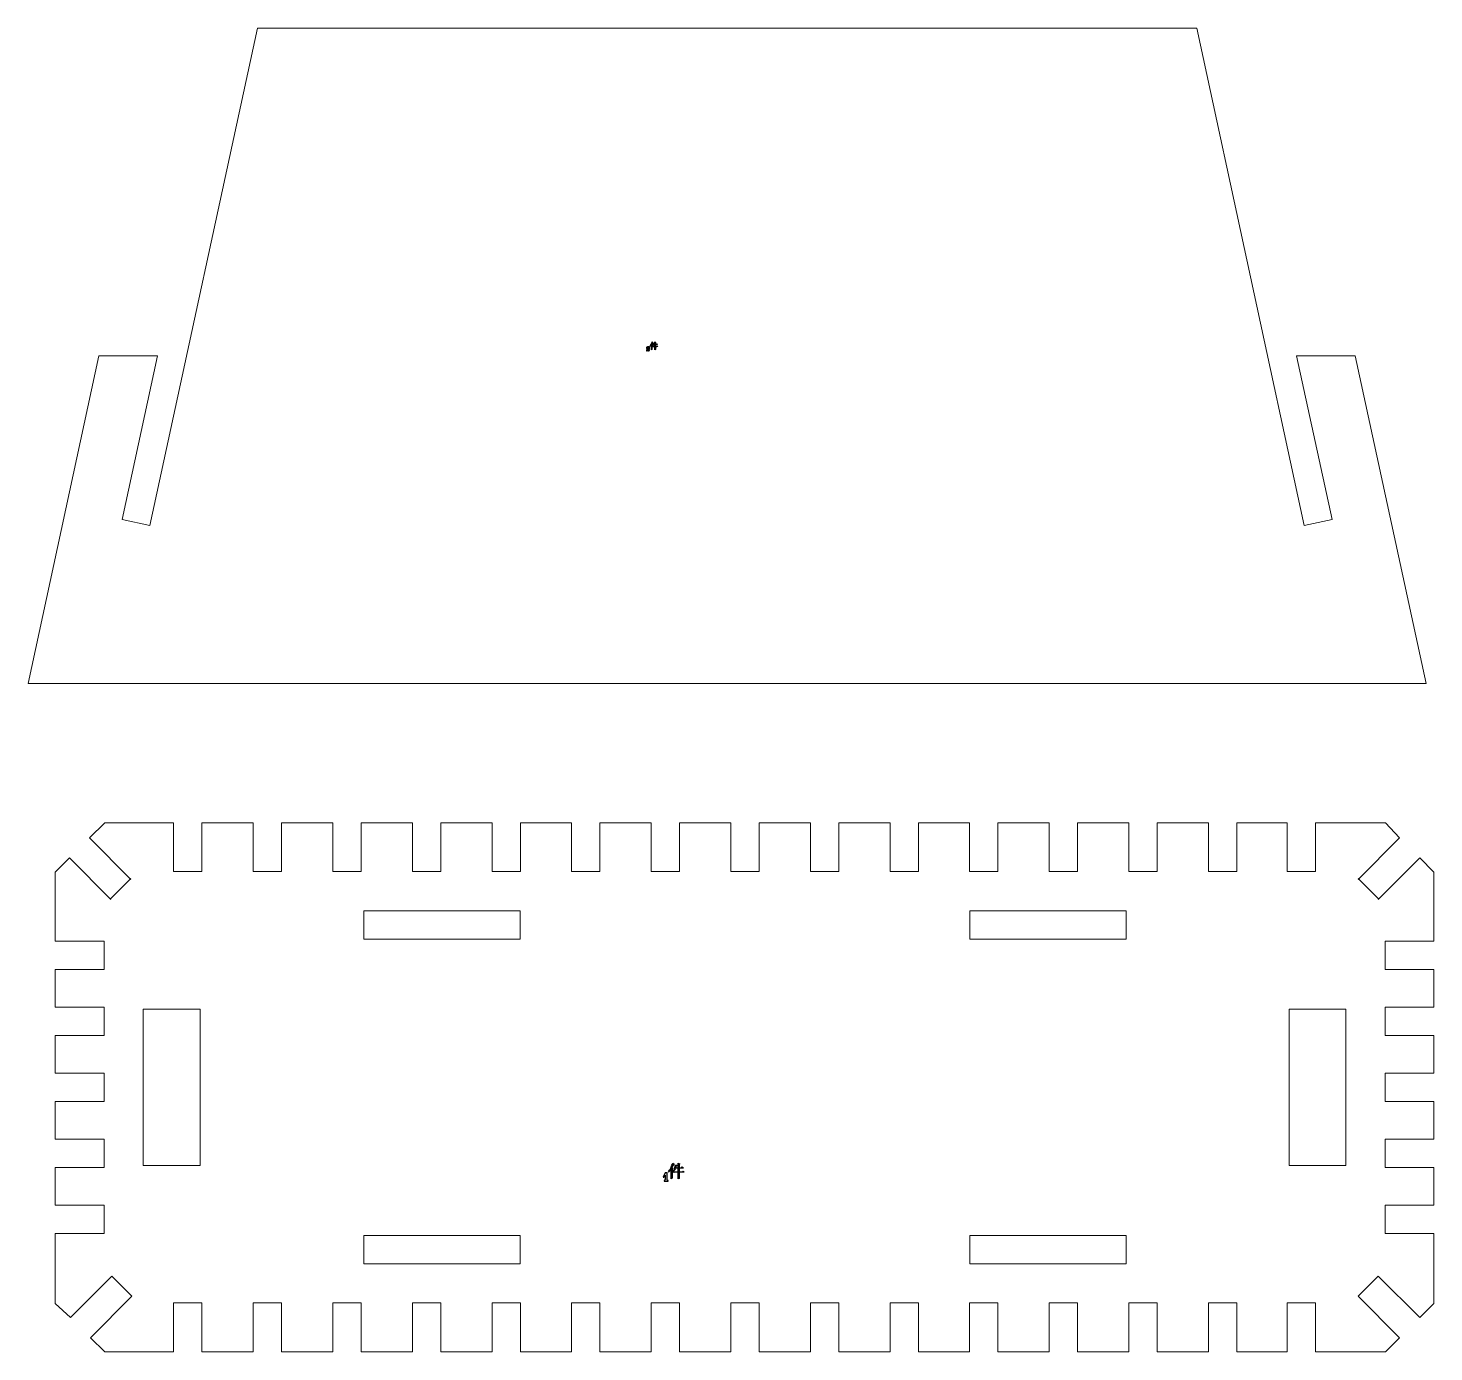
# Model space of a CAD drawing. Header units: centimetres. Extents: x -51 to 100, y -24 to 30.
# Drawn here: x 41.62 to 61.45, y 9.56 to 28.23 of the extents above; entities that cross this region are included whole.
import ezdxf

# ---------------------------------------------------------------- set-up
doc = ezdxf.new("R2010")
doc.units = ezdxf.units.CM
doc.header["$MEASUREMENT"] = 0

msp = doc.modelspace()

# ---------------------------------------------------------------- linework, layer by layer
at = {"lineweight": 9}
for points in [[(44.85547, 28.22817), (44.85547, 28.22817), (43.33719, 21.21253), (43.33719, 21.21253)], [(44.85547, 28.22817), (44.85547, 28.22817), (58.10595, 28.22817), (58.10595, 28.22817)], [(58.10595, 28.22817), (58.10595, 28.22817), (59.62423, 21.21253), (59.62423, 21.21253)], [(42.61863, 23.60749), (42.61863, 23.60749), (41.61863, 18.98681), (41.61863, 18.98681)], [(42.61863, 23.60749), (42.61863, 23.60749), (43.44623, 23.60749), (43.44623, 23.60749)], [(43.44623, 23.60749), (43.44623, 23.60749), (42.94623, 21.29713), (42.94623, 21.29713)], [(59.51519, 23.60749), (59.51519, 23.60749), (60.01519, 21.29713), (60.01519, 21.29713)], [(59.51519, 23.60749), (59.51519, 23.60749), (60.34279, 23.60749), (60.34279, 23.60749)], [(61.34279, 18.98681), (61.34279, 18.98681), (60.34279, 23.60749), (60.34279, 23.60749)], [(42.94623, 21.29713), (42.94623, 21.29713), (43.33719, 21.21253), (43.33719, 21.21253)], [(60.01519, 21.29713), (60.01519, 21.29713), (59.62423, 21.21253), (59.62423, 21.21253)], [(41.61863, 18.98681), (41.61863, 18.98681), (42.85547, 18.98681), (42.85547, 18.98681)], [(42.85547, 18.98681), (42.85547, 18.98681), (60.10595, 18.98681), (60.10595, 18.98681)], [(60.10595, 18.98681), (60.10595, 18.98681), (61.34279, 18.98681), (61.34279, 18.98681)], [(60.51519, 18.98681), (60.51519, 18.98681), (61.34279, 18.98681), (61.34279, 18.98681)], [(42.69887, 17.02173), (42.69887, 17.02173), (42.48351, 16.80689), (42.48351, 16.80689)], [(42.69887, 17.02173), (42.69887, 17.02173), (43.67135, 17.02173), (43.67135, 17.02173)], [(43.67135, 17.02173), (43.67135, 17.02173), (43.67135, 16.33209), (43.67135, 16.33209)], [(44.07135, 17.02173), (44.07135, 17.02173), (44.79439, 17.02173), (44.79439, 17.02173)], [(44.07135, 16.33209), (44.07135, 16.33209), (44.07135, 17.02173), (44.07135, 17.02173)], [(44.79439, 17.02173), (44.79439, 17.02173), (44.79439, 16.33209), (44.79439, 16.33209)], [(45.19439, 17.02173), (45.19439, 17.02173), (45.91739, 17.02173), (45.91739, 17.02173)], [(45.19439, 16.33209), (45.19439, 16.33209), (45.19439, 17.02173), (45.19439, 17.02173)], [(45.91739, 17.02173), (45.91739, 17.02173), (45.91739, 16.33209), (45.91739, 16.33209)], [(46.31739, 17.02173), (46.31739, 17.02173), (47.04043, 17.02173), (47.04043, 17.02173)], [(46.31739, 16.33209), (46.31739, 16.33209), (46.31739, 17.02173), (46.31739, 17.02173)], [(47.04043, 17.02173), (47.04043, 17.02173), (47.04043, 16.33209), (47.04043, 16.33209)], [(47.44043, 17.02173), (47.44043, 17.02173), (48.16347, 17.02173), (48.16347, 17.02173)], [(47.44043, 16.33209), (47.44043, 16.33209), (47.44043, 17.02173), (47.44043, 17.02173)], [(48.16347, 17.02173), (48.16347, 17.02173), (48.16347, 16.33209), (48.16347, 16.33209)], [(48.56347, 17.02173), (48.56347, 17.02173), (49.28651, 17.02173), (49.28651, 17.02173)], [(48.56347, 16.33209), (48.56347, 16.33209), (48.56347, 17.02173), (48.56347, 17.02173)], [(49.28651, 17.02173), (49.28651, 17.02173), (49.28651, 16.33209), (49.28651, 16.33209)], [(49.68651, 17.02173), (49.68651, 17.02173), (50.40955, 17.02173), (50.40955, 17.02173)], [(49.68651, 16.33209), (49.68651, 16.33209), (49.68651, 17.02173), (49.68651, 17.02173)], [(50.40955, 17.02173), (50.40955, 17.02173), (50.40955, 16.33209), (50.40955, 16.33209)], [(50.80955, 17.02173), (50.80955, 17.02173), (51.53259, 17.02173), (51.53259, 17.02173)], [(50.80955, 16.33209), (50.80955, 16.33209), (50.80955, 17.02173), (50.80955, 17.02173)], [(51.53259, 17.02173), (51.53259, 17.02173), (51.53259, 16.33209), (51.53259, 16.33209)], [(51.93259, 17.02173), (51.93259, 17.02173), (52.65563, 17.02173), (52.65563, 17.02173)], [(51.93259, 16.33209), (51.93259, 16.33209), (51.93259, 17.02173), (51.93259, 17.02173)], [(52.65563, 17.02173), (52.65563, 17.02173), (52.65563, 16.33209), (52.65563, 16.33209)], [(53.05563, 17.02173), (53.05563, 17.02173), (53.77863, 17.02173), (53.77863, 17.02173)], [(53.05563, 16.33209), (53.05563, 16.33209), (53.05563, 17.02173), (53.05563, 17.02173)], [(53.77863, 17.02173), (53.77863, 17.02173), (53.77863, 16.33209), (53.77863, 16.33209)], [(54.17863, 17.02173), (54.17863, 17.02173), (54.90167, 17.02173), (54.90167, 17.02173)], [(54.17863, 16.33209), (54.17863, 16.33209), (54.17863, 17.02173), (54.17863, 17.02173)], [(54.90167, 17.02173), (54.90167, 17.02173), (54.90167, 16.33209), (54.90167, 16.33209)], [(55.30167, 17.02173), (55.30167, 17.02173), (56.02471, 17.02173), (56.02471, 17.02173)], [(55.30167, 16.33209), (55.30167, 16.33209), (55.30167, 17.02173), (55.30167, 17.02173)], [(56.02471, 17.02173), (56.02471, 17.02173), (56.02471, 16.33209), (56.02471, 16.33209)], [(56.42471, 17.02173), (56.42471, 17.02173), (57.14775, 17.02173), (57.14775, 17.02173)], [(56.42471, 16.33209), (56.42471, 16.33209), (56.42471, 17.02173), (56.42471, 17.02173)], [(57.14775, 17.02173), (57.14775, 17.02173), (57.14775, 16.33209), (57.14775, 16.33209)], [(57.54775, 17.02173), (57.54775, 17.02173), (58.27079, 17.02173), (58.27079, 17.02173)], [(57.54775, 16.33209), (57.54775, 16.33209), (57.54775, 17.02173), (57.54775, 17.02173)], [(58.27079, 17.02173), (58.27079, 17.02173), (58.27079, 16.33209), (58.27079, 16.33209)], [(58.67079, 17.02173), (58.67079, 17.02173), (59.38139, 17.02173), (59.38139, 17.02173)], [(58.67079, 16.33209), (58.67079, 16.33209), (58.67079, 17.02173), (58.67079, 17.02173)], [(59.38139, 17.02173), (59.38139, 17.02173), (59.38139, 16.33209), (59.38139, 16.33209)], [(59.78139, 17.02173), (59.78139, 17.02173), (60.76931, 17.02173), (60.76931, 17.02173)], [(59.78139, 16.33209), (59.78139, 16.33209), (59.78139, 17.02173), (59.78139, 17.02173)], [(60.76931, 17.02173), (60.76931, 17.02173), (60.96923, 16.80689), (60.96923, 16.80689)], [(43.06871, 16.22173), (43.06871, 16.22173), (42.48351, 16.80689), (42.48351, 16.80689)], [(60.38407, 16.22173), (60.38407, 16.22173), (60.96923, 16.80689), (60.96923, 16.80689)], [(42.20067, 16.52405), (42.20067, 16.52405), (42.00071, 16.32413), (42.00071, 16.32413)], [(42.20067, 16.52405), (42.20067, 16.52405), (42.78583, 15.93885), (42.78583, 15.93885)], [(61.25207, 16.52405), (61.25207, 16.52405), (60.66691, 15.93885), (60.66691, 15.93885)], [(61.25207, 16.52405), (61.25207, 16.52405), (61.45203, 16.32413), (61.45203, 16.32413)], [(42.00071, 15.35221), (42.00071, 15.35221), (42.00071, 16.32413), (42.00071, 16.32413)], [(43.67135, 16.33209), (43.67135, 16.33209), (44.07135, 16.33209), (44.07135, 16.33209)], [(44.79439, 16.33209), (44.79439, 16.33209), (45.19439, 16.33209), (45.19439, 16.33209)], [(45.91739, 16.33209), (45.91739, 16.33209), (46.31739, 16.33209), (46.31739, 16.33209)], [(47.04043, 16.33209), (47.04043, 16.33209), (47.44043, 16.33209), (47.44043, 16.33209)], [(48.16347, 16.33209), (48.16347, 16.33209), (48.56347, 16.33209), (48.56347, 16.33209)], [(49.28651, 16.33209), (49.28651, 16.33209), (49.68651, 16.33209), (49.68651, 16.33209)], [(50.40955, 16.33209), (50.40955, 16.33209), (50.80955, 16.33209), (50.80955, 16.33209)], [(51.53259, 16.33209), (51.53259, 16.33209), (51.93259, 16.33209), (51.93259, 16.33209)], [(52.65563, 16.33209), (52.65563, 16.33209), (53.05563, 16.33209), (53.05563, 16.33209)], [(53.77863, 16.33209), (53.77863, 16.33209), (54.17863, 16.33209), (54.17863, 16.33209)], [(54.90167, 16.33209), (54.90167, 16.33209), (55.30167, 16.33209), (55.30167, 16.33209)], [(56.02471, 16.33209), (56.02471, 16.33209), (56.42471, 16.33209), (56.42471, 16.33209)], [(57.14775, 16.33209), (57.14775, 16.33209), (57.54775, 16.33209), (57.54775, 16.33209)], [(58.27079, 16.33209), (58.27079, 16.33209), (58.67079, 16.33209), (58.67079, 16.33209)], [(59.38139, 16.33209), (59.38139, 16.33209), (59.78139, 16.33209), (59.78139, 16.33209)], [(61.45203, 15.35221), (61.45203, 15.35221), (61.45203, 16.32413), (61.45203, 16.32413)], [(42.78583, 15.95377), (42.78583, 15.95377), (43.06871, 16.23661), (43.06871, 16.23661)], [(60.66691, 15.95377), (60.66691, 15.95377), (60.38407, 16.23661), (60.38407, 16.23661)], [(42.69039, 15.35221), (42.69039, 15.35221), (42.00071, 15.35221), (42.00071, 15.35221)], [(42.69039, 14.95221), (42.69039, 14.95221), (42.69039, 15.35221), (42.69039, 15.35221)], [(60.76239, 14.95221), (60.76239, 14.95221), (60.76239, 15.35221), (60.76239, 15.35221)], [(60.76239, 15.35221), (60.76239, 15.35221), (61.45203, 15.35221), (61.45203, 15.35221)], [(42.00071, 14.42117), (42.00071, 14.42117), (42.00071, 14.95221), (42.00071, 14.95221)], [(42.00071, 14.95221), (42.00071, 14.95221), (42.69039, 14.95221), (42.69039, 14.95221)], [(61.45203, 14.95221), (61.45203, 14.95221), (60.76239, 14.95221), (60.76239, 14.95221)], [(61.45203, 14.42117), (61.45203, 14.42117), (61.45203, 14.95221), (61.45203, 14.95221)], [(42.69039, 14.42117), (42.69039, 14.42117), (42.00071, 14.42117), (42.00071, 14.42117)], [(42.69039, 14.02117), (42.69039, 14.02117), (42.69039, 14.42117), (42.69039, 14.42117)], [(60.76239, 14.02117), (60.76239, 14.02117), (60.76239, 14.42117), (60.76239, 14.42117)], [(60.76239, 14.42117), (60.76239, 14.42117), (61.45203, 14.42117), (61.45203, 14.42117)], [(42.00071, 13.49017), (42.00071, 13.49017), (42.00071, 14.02117), (42.00071, 14.02117)], [(42.00071, 14.02117), (42.00071, 14.02117), (42.69039, 14.02117), (42.69039, 14.02117)], [(61.45203, 14.02117), (61.45203, 14.02117), (60.76239, 14.02117), (60.76239, 14.02117)], [(61.45203, 13.49017), (61.45203, 13.49017), (61.45203, 14.02117), (61.45203, 14.02117)], [(42.69039, 13.49017), (42.69039, 13.49017), (42.00071, 13.49017), (42.00071, 13.49017)], [(42.69039, 13.09017), (42.69039, 13.09017), (42.69039, 13.49017), (42.69039, 13.49017)], [(60.76239, 13.09017), (60.76239, 13.09017), (60.76239, 13.49017), (60.76239, 13.49017)], [(60.76239, 13.49017), (60.76239, 13.49017), (61.45203, 13.49017), (61.45203, 13.49017)], [(42.00071, 12.55913), (42.00071, 12.55913), (42.00071, 13.09017), (42.00071, 13.09017)], [(42.00071, 13.09017), (42.00071, 13.09017), (42.69039, 13.09017), (42.69039, 13.09017)], [(61.45203, 13.09017), (61.45203, 13.09017), (60.76239, 13.09017), (60.76239, 13.09017)], [(61.45203, 12.55913), (61.45203, 12.55913), (61.45203, 13.09017), (61.45203, 13.09017)], [(42.69039, 12.55913), (42.69039, 12.55913), (42.00071, 12.55913), (42.00071, 12.55913)], [(42.69039, 12.15913), (42.69039, 12.15913), (42.69039, 12.55913), (42.69039, 12.55913)], [(60.76239, 12.15913), (60.76239, 12.15913), (60.76239, 12.55913), (60.76239, 12.55913)], [(60.76239, 12.55913), (60.76239, 12.55913), (61.45203, 12.55913), (61.45203, 12.55913)], [(42.00071, 11.62809), (42.00071, 11.62809), (42.00071, 12.15913), (42.00071, 12.15913)], [(42.00071, 12.15913), (42.00071, 12.15913), (42.69039, 12.15913), (42.69039, 12.15913)], [(61.45203, 12.15913), (61.45203, 12.15913), (60.76239, 12.15913), (60.76239, 12.15913)], [(61.45203, 11.62809), (61.45203, 11.62809), (61.45203, 12.15913), (61.45203, 12.15913)], [(42.69039, 11.62809), (42.69039, 11.62809), (42.00071, 11.62809), (42.00071, 11.62809)], [(42.69039, 11.22809), (42.69039, 11.22809), (42.69039, 11.62809), (42.69039, 11.62809)], [(60.76239, 11.22809), (60.76239, 11.22809), (60.76239, 11.62809), (60.76239, 11.62809)], [(60.76239, 11.62809), (60.76239, 11.62809), (61.45203, 11.62809), (61.45203, 11.62809)], [(42.00071, 10.24129), (42.00071, 10.24129), (42.00071, 11.22809), (42.00071, 11.22809)], [(42.00071, 11.22809), (42.00071, 11.22809), (42.69039, 11.22809), (42.69039, 11.22809)], [(61.45203, 11.22809), (61.45203, 11.22809), (60.76239, 11.22809), (60.76239, 11.22809)], [(61.45203, 10.24129), (61.45203, 10.24129), (61.45203, 11.22809), (61.45203, 11.22809)], [(42.21611, 10.04137), (42.21611, 10.04137), (42.80131, 10.62653), (42.80131, 10.62653)], [(42.80131, 10.62653), (42.80131, 10.62653), (43.08415, 10.34369), (43.08415, 10.34369)], [(60.66691, 10.62653), (60.66691, 10.62653), (60.38407, 10.34369), (60.38407, 10.34369)], [(61.25207, 10.04137), (61.25207, 10.04137), (60.66691, 10.62653), (60.66691, 10.62653)], [(43.08415, 10.34369), (43.08415, 10.34369), (42.49895, 9.75849), (42.49895, 9.75849)], [(60.38407, 10.34369), (60.38407, 10.34369), (60.96923, 9.75849), (60.96923, 9.75849)], [(42.21611, 10.04137), (42.21611, 10.04137), (42.00071, 10.24129), (42.00071, 10.24129)], [(43.67135, 9.55857), (43.67135, 9.55857), (43.67135, 10.24821), (43.67135, 10.24821)], [(43.67135, 10.24821), (43.67135, 10.24821), (44.07135, 10.24821), (44.07135, 10.24821)], [(44.07135, 10.24821), (44.07135, 10.24821), (44.07135, 9.55857), (44.07135, 9.55857)], [(44.79439, 9.55857), (44.79439, 9.55857), (44.79439, 10.24821), (44.79439, 10.24821)], [(44.79439, 10.24821), (44.79439, 10.24821), (45.19439, 10.24821), (45.19439, 10.24821)], [(45.19439, 10.24821), (45.19439, 10.24821), (45.19439, 9.55857), (45.19439, 9.55857)], [(45.91739, 9.55857), (45.91739, 9.55857), (45.91739, 10.24821), (45.91739, 10.24821)], [(45.91739, 10.24821), (45.91739, 10.24821), (46.31739, 10.24821), (46.31739, 10.24821)], [(46.31739, 10.24821), (46.31739, 10.24821), (46.31739, 9.55857), (46.31739, 9.55857)], [(47.04043, 9.55857), (47.04043, 9.55857), (47.04043, 10.24821), (47.04043, 10.24821)], [(47.04043, 10.24821), (47.04043, 10.24821), (47.44043, 10.24821), (47.44043, 10.24821)], [(47.44043, 10.24821), (47.44043, 10.24821), (47.44043, 9.55857), (47.44043, 9.55857)], [(48.16347, 9.55857), (48.16347, 9.55857), (48.16347, 10.24821), (48.16347, 10.24821)], [(48.16347, 10.24821), (48.16347, 10.24821), (48.56347, 10.24821), (48.56347, 10.24821)], [(48.56347, 10.24821), (48.56347, 10.24821), (48.56347, 9.55857), (48.56347, 9.55857)], [(49.28651, 9.55857), (49.28651, 9.55857), (49.28651, 10.24821), (49.28651, 10.24821)], [(49.28651, 10.24821), (49.28651, 10.24821), (49.68651, 10.24821), (49.68651, 10.24821)], [(49.68651, 10.24821), (49.68651, 10.24821), (49.68651, 9.55857), (49.68651, 9.55857)], [(50.40955, 9.55857), (50.40955, 9.55857), (50.40955, 10.24821), (50.40955, 10.24821)], [(50.40955, 10.24821), (50.40955, 10.24821), (50.80955, 10.24821), (50.80955, 10.24821)], [(50.80955, 10.24821), (50.80955, 10.24821), (50.80955, 9.55857), (50.80955, 9.55857)], [(51.53259, 9.55857), (51.53259, 9.55857), (51.53259, 10.24821), (51.53259, 10.24821)], [(51.53259, 10.24821), (51.53259, 10.24821), (51.93259, 10.24821), (51.93259, 10.24821)], [(51.93259, 10.24821), (51.93259, 10.24821), (51.93259, 9.55857), (51.93259, 9.55857)], [(52.65563, 9.55857), (52.65563, 9.55857), (52.65563, 10.24821), (52.65563, 10.24821)], [(52.65563, 10.24821), (52.65563, 10.24821), (53.05563, 10.24821), (53.05563, 10.24821)], [(53.05563, 10.24821), (53.05563, 10.24821), (53.05563, 9.55857), (53.05563, 9.55857)], [(53.77863, 9.55857), (53.77863, 9.55857), (53.77863, 10.24821), (53.77863, 10.24821)], [(53.77863, 10.24821), (53.77863, 10.24821), (54.17863, 10.24821), (54.17863, 10.24821)], [(54.17863, 10.24821), (54.17863, 10.24821), (54.17863, 9.55857), (54.17863, 9.55857)], [(54.90167, 9.55857), (54.90167, 9.55857), (54.90167, 10.24821), (54.90167, 10.24821)], [(54.90167, 10.24821), (54.90167, 10.24821), (55.30167, 10.24821), (55.30167, 10.24821)], [(55.30167, 10.24821), (55.30167, 10.24821), (55.30167, 9.55857), (55.30167, 9.55857)], [(56.02471, 9.55857), (56.02471, 9.55857), (56.02471, 10.24821), (56.02471, 10.24821)], [(56.02471, 10.24821), (56.02471, 10.24821), (56.42471, 10.24821), (56.42471, 10.24821)], [(56.42471, 10.24821), (56.42471, 10.24821), (56.42471, 9.55857), (56.42471, 9.55857)], [(57.14775, 9.55857), (57.14775, 9.55857), (57.14775, 10.24821), (57.14775, 10.24821)], [(57.14775, 10.24821), (57.14775, 10.24821), (57.54775, 10.24821), (57.54775, 10.24821)], [(57.54775, 10.24821), (57.54775, 10.24821), (57.54775, 9.55857), (57.54775, 9.55857)], [(58.27079, 9.55857), (58.27079, 9.55857), (58.27079, 10.24821), (58.27079, 10.24821)], [(58.27079, 10.24821), (58.27079, 10.24821), (58.67079, 10.24821), (58.67079, 10.24821)], [(58.67079, 10.24821), (58.67079, 10.24821), (58.67079, 9.55857), (58.67079, 9.55857)], [(59.38139, 9.55857), (59.38139, 9.55857), (59.38139, 10.24821), (59.38139, 10.24821)], [(59.38139, 10.24821), (59.38139, 10.24821), (59.78139, 10.24821), (59.78139, 10.24821)], [(59.78139, 10.24821), (59.78139, 10.24821), (59.78139, 9.55857), (59.78139, 9.55857)], [(61.25207, 10.04137), (61.25207, 10.04137), (61.45203, 10.24129), (61.45203, 10.24129)], [(42.69887, 9.55857), (42.69887, 9.55857), (42.49895, 9.75849), (42.49895, 9.75849)], [(60.76931, 9.55857), (60.76931, 9.55857), (60.96923, 9.75849), (60.96923, 9.75849)], [(42.69887, 9.55857), (42.69887, 9.55857), (43.67135, 9.55857), (43.67135, 9.55857)], [(44.07135, 9.55857), (44.07135, 9.55857), (44.79439, 9.55857), (44.79439, 9.55857)], [(45.19439, 9.55857), (45.19439, 9.55857), (45.91739, 9.55857), (45.91739, 9.55857)], [(46.31739, 9.55857), (46.31739, 9.55857), (47.04043, 9.55857), (47.04043, 9.55857)], [(47.44043, 9.55857), (47.44043, 9.55857), (48.16347, 9.55857), (48.16347, 9.55857)], [(48.56347, 9.55857), (48.56347, 9.55857), (49.28651, 9.55857), (49.28651, 9.55857)], [(49.68651, 9.55857), (49.68651, 9.55857), (50.40955, 9.55857), (50.40955, 9.55857)], [(50.80955, 9.55857), (50.80955, 9.55857), (51.53259, 9.55857), (51.53259, 9.55857)], [(51.93259, 9.55857), (51.93259, 9.55857), (52.65563, 9.55857), (52.65563, 9.55857)], [(53.05563, 9.55857), (53.05563, 9.55857), (53.77863, 9.55857), (53.77863, 9.55857)], [(54.17863, 9.55857), (54.17863, 9.55857), (54.90167, 9.55857), (54.90167, 9.55857)], [(55.30167, 9.55857), (55.30167, 9.55857), (56.02471, 9.55857), (56.02471, 9.55857)], [(56.42471, 9.55857), (56.42471, 9.55857), (57.14775, 9.55857), (57.14775, 9.55857)], [(57.54775, 9.55857), (57.54775, 9.55857), (58.27079, 9.55857), (58.27079, 9.55857)], [(58.67079, 9.55857), (58.67079, 9.55857), (59.38139, 9.55857), (59.38139, 9.55857)], [(59.78139, 9.55857), (59.78139, 9.55857), (60.76931, 9.55857), (60.76931, 9.55857)]]:
    msp.add_open_spline(points, degree=3, dxfattribs=at)
at = {"color": 1}
for points, knots in [([(50.41171, 23.69138), (50.41171, 23.69138), (50.41919, 23.69559), (50.41919, 23.69559), (50.41919, 23.69559), (50.41887, 23.70307), (50.41871, 23.70962), (50.41871, 23.71524), (50.41871, 23.71524), (50.41871, 23.71524), (50.41871, 23.76387), (50.41871, 23.76387), (50.41871, 23.76387), (50.41871, 23.76387), (50.42246, 23.76715), (50.42246, 23.76715), (50.42246, 23.76715), (50.42246, 23.76715), (50.41637, 23.77136), (50.41637, 23.77136), (50.41637, 23.77136), (50.41825, 23.77479), (50.42214, 23.78179), (50.42807, 23.79241), (50.42807, 23.79241), (50.42807, 23.79241), (50.43182, 23.7952), (50.43182, 23.7952), (50.43182, 23.7952), (50.43182, 23.7952), (50.42198, 23.80175), (50.42198, 23.80175), (50.42198, 23.80175), (50.41887, 23.79177), (50.41528, 23.78243), (50.41123, 23.77369), (50.41123, 23.77369), (50.40718, 23.76497), (50.40352, 23.75795), (50.40025, 23.75266), (50.40025, 23.75266), (50.39696, 23.74735), (50.39408, 23.74298), (50.39159, 23.73955), (50.39159, 23.73955), (50.39159, 23.73955), (50.39299, 23.73815), (50.39299, 23.73815), (50.39299, 23.73815), (50.39768, 23.74282), (50.40406, 23.75124), (50.41216, 23.76342), (50.41216, 23.76342), (50.41216, 23.76342), (50.41216, 23.71383), (50.41216, 23.71383), (50.41216, 23.71383), (50.41216, 23.70854), (50.412, 23.70106), (50.41171, 23.69138)], [0, 0, 0, 0, 0.0625, 0.0625, 0.0625, 0.0625, 0.125, 0.125, 0.125, 0.125, 0.1875, 0.1875, 0.1875, 0.1875, 0.25, 0.25, 0.25, 0.25, 0.3125, 0.3125, 0.3125, 0.3125, 0.375, 0.375, 0.375, 0.375, 0.4375, 0.4375, 0.4375, 0.4375, 0.5, 0.5, 0.5, 0.5, 0.5625, 0.5625, 0.5625, 0.5625, 0.625, 0.625, 0.625, 0.625, 0.6875, 0.6875, 0.6875, 0.6875, 0.75, 0.75, 0.75, 0.75, 0.8125, 0.8125, 0.8125, 0.8125, 0.875, 0.875, 0.875, 0.875, 1, 1, 1, 1]), ([(50.46175, 23.76996), (50.46175, 23.76996), (50.44258, 23.76996), (50.44258, 23.76996), (50.44258, 23.76996), (50.44381, 23.77431), (50.44521, 23.77852), (50.44679, 23.78259), (50.44679, 23.78259), (50.44679, 23.78259), (50.45006, 23.78539), (50.45006, 23.78539), (50.45006, 23.78539), (50.45006, 23.78539), (50.4407, 23.79053), (50.4407, 23.79053), (50.4407, 23.79053), (50.43914, 23.7815), (50.43751, 23.77377), (50.43579, 23.76739), (50.43579, 23.76739), (50.43407, 23.76098), (50.43134, 23.75374), (50.42761, 23.74564), (50.42761, 23.74564), (50.42761, 23.74564), (50.42901, 23.7447), (50.42901, 23.7447), (50.42901, 23.7447), (50.43368, 23.75062), (50.43805, 23.75827), (50.4421, 23.76763), (50.4421, 23.76763), (50.4421, 23.76763), (50.46175, 23.76763), (50.46175, 23.76763), (50.46175, 23.76763), (50.46175, 23.76763), (50.46175, 23.74003), (50.46175, 23.74003), (50.46175, 23.74003), (50.46175, 23.74003), (50.42573, 23.74003), (50.42573, 23.74003), (50.42573, 23.74003), (50.42573, 23.74003), (50.42947, 23.73628), (50.42947, 23.73628), (50.42947, 23.73628), (50.43228, 23.73722), (50.43539, 23.73769), (50.43882, 23.73769), (50.43882, 23.73769), (50.43882, 23.73769), (50.46175, 23.73769), (50.46175, 23.73769), (50.46175, 23.73769), (50.46175, 23.72209), (50.46159, 23.70666), (50.46127, 23.69138), (50.46127, 23.69138), (50.46127, 23.69138), (50.46876, 23.69419), (50.46876, 23.69419), (50.46876, 23.69419), (50.46846, 23.69918), (50.4683, 23.71367), (50.4683, 23.73769), (50.4683, 23.73769), (50.4683, 23.73769), (50.50244, 23.73769), (50.50244, 23.73769), (50.50244, 23.73769), (50.50244, 23.73769), (50.49496, 23.74564), (50.49496, 23.74564), (50.49496, 23.74564), (50.49496, 23.74564), (50.48887, 23.74003), (50.48887, 23.74003), (50.48887, 23.74003), (50.48887, 23.74003), (50.4683, 23.74003), (50.4683, 23.74003), (50.4683, 23.74003), (50.4683, 23.74003), (50.4683, 23.76763), (50.4683, 23.76763), (50.4683, 23.76763), (50.4683, 23.76763), (50.49823, 23.76763), (50.49823, 23.76763), (50.49823, 23.76763), (50.49823, 23.76763), (50.48981, 23.77603), (50.48981, 23.77603), (50.48981, 23.77603), (50.48981, 23.77603), (50.48372, 23.76996), (50.48372, 23.76996), (50.48372, 23.76996), (50.48372, 23.76996), (50.4683, 23.76996), (50.4683, 23.76996), (50.4683, 23.76996), (50.4683, 23.76996), (50.4683, 23.79335), (50.4683, 23.79335), (50.4683, 23.79335), (50.4683, 23.79335), (50.47203, 23.79662), (50.47203, 23.79662), (50.47203, 23.79662), (50.47203, 23.79662), (50.46127, 23.80175), (50.46127, 23.80175), (50.46127, 23.80175), (50.46159, 23.79241), (50.46175, 23.78179), (50.46175, 23.76996)], [0, 0, 0, 0, 0.03225806, 0.03225806, 0.03225806, 0.03225806, 0.06451613, 0.06451613, 0.06451613, 0.06451613, 0.09677419, 0.09677419, 0.09677419, 0.09677419, 0.12903226, 0.12903226, 0.12903226, 0.12903226, 0.16129032, 0.16129032, 0.16129032, 0.16129032, 0.19354839, 0.19354839, 0.19354839, 0.19354839, 0.22580645, 0.22580645, 0.22580645, 0.22580645, 0.25806452, 0.25806452, 0.25806452, 0.25806452, 0.29032258, 0.29032258, 0.29032258, 0.29032258, 0.32258065, 0.32258065, 0.32258065, 0.32258065, 0.35483871, 0.35483871, 0.35483871, 0.35483871, 0.38709677, 0.38709677, 0.38709677, 0.38709677, 0.41935484, 0.41935484, 0.41935484, 0.41935484, 0.4516129, 0.4516129, 0.4516129, 0.4516129, 0.48387097, 0.48387097, 0.48387097, 0.48387097, 0.51612903, 0.51612903, 0.51612903, 0.51612903, 0.5483871, 0.5483871, 0.5483871, 0.5483871, 0.58064516, 0.58064516, 0.58064516, 0.58064516, 0.61290323, 0.61290323, 0.61290323, 0.61290323, 0.64516129, 0.64516129, 0.64516129, 0.64516129, 0.67741935, 0.67741935, 0.67741935, 0.67741935, 0.70967742, 0.70967742, 0.70967742, 0.70967742, 0.74193548, 0.74193548, 0.74193548, 0.74193548, 0.77419355, 0.77419355, 0.77419355, 0.77419355, 0.80645161, 0.80645161, 0.80645161, 0.80645161, 0.83870968, 0.83870968, 0.83870968, 0.83870968, 0.87096774, 0.87096774, 0.87096774, 0.87096774, 0.90322581, 0.90322581, 0.90322581, 0.90322581, 0.93548387, 0.93548387, 0.93548387, 0.93548387, 1, 1, 1, 1]), ([(50.3872, 23.69589), (50.3872, 23.68174), (50.38255, 23.67466), (50.37323, 23.67466), (50.37323, 23.67466), (50.37045, 23.67466), (50.36708, 23.67613), (50.36305, 23.67905), (50.36305, 23.67905), (50.35904, 23.68198), (50.35599, 23.68354), (50.35387, 23.68372), (50.35387, 23.68372), (50.35178, 23.68388), (50.34992, 23.68326), (50.34832, 23.68188), (50.34832, 23.68188), (50.34673, 23.6805), (50.34587, 23.67875), (50.34575, 23.67665), (50.34575, 23.67665), (50.34575, 23.67665), (50.3416, 23.67665), (50.3416, 23.67665), (50.3416, 23.67665), (50.34132, 23.67783), (50.3412, 23.67895), (50.3412, 23.68004), (50.3412, 23.68004), (50.3412, 23.68451), (50.34349, 23.6887), (50.34808, 23.69262), (50.34808, 23.69262), (50.34918, 23.69359), (50.35341, 23.69635), (50.36082, 23.70092), (50.36082, 23.70092), (50.3682, 23.70547), (50.37193, 23.71113), (50.37201, 23.71792), (50.37201, 23.71792), (50.37211, 23.7254), (50.36876, 23.72915), (50.36189, 23.72915), (50.36189, 23.72915), (50.35601, 23.72915), (50.35305, 23.72794), (50.35305, 23.72552), (50.35305, 23.72552), (50.35305, 23.72524), (50.35431, 23.72424), (50.3568, 23.72251), (50.3568, 23.72251), (50.3593, 23.72077), (50.36054, 23.71862), (50.36054, 23.71606), (50.36054, 23.71606), (50.36054, 23.71383), (50.35962, 23.71191), (50.35776, 23.71032), (50.35776, 23.71032), (50.35591, 23.70872), (50.35385, 23.70792), (50.3516, 23.70792), (50.3516, 23.70792), (50.34563, 23.70856), (50.34266, 23.71153), (50.34266, 23.71688), (50.34266, 23.71688), (50.34266, 23.72171), (50.34441, 23.72558), (50.34792, 23.72851), (50.34792, 23.72851), (50.35198, 23.73183), (50.3581, 23.73348), (50.36632, 23.73348), (50.36632, 23.73348), (50.37179, 23.73348), (50.37634, 23.73211), (50.38001, 23.72937), (50.38001, 23.72937), (50.38406, 23.72638), (50.3861, 23.72225), (50.3861, 23.71698), (50.3861, 23.71698), (50.3861, 23.71251), (50.38416, 23.70876), (50.38031, 23.70577), (50.38031, 23.70577), (50.378, 23.70397), (50.37389, 23.70185), (50.36796, 23.6994), (50.36796, 23.6994), (50.36223, 23.69701), (50.3584, 23.69495), (50.35644, 23.69319), (50.35644, 23.69319), (50.35644, 23.69319), (50.35644, 23.6929), (50.35644, 23.6929), (50.35644, 23.6929), (50.35816, 23.69317), (50.35984, 23.69331), (50.36147, 23.69331), (50.36147, 23.69331), (50.36626, 23.69331), (50.37091, 23.692), (50.3754, 23.6894), (50.3754, 23.6894), (50.37632, 23.68884), (50.37728, 23.68858), (50.37826, 23.68858), (50.37826, 23.68858), (50.38149, 23.68858), (50.3831, 23.69102), (50.3831, 23.69589), (50.3831, 23.69589), (50.3831, 23.69589), (50.3872, 23.69589), (50.3872, 23.69589)], [0, 0, 0, 0, 0.03225806, 0.03225806, 0.03225806, 0.03225806, 0.06451613, 0.06451613, 0.06451613, 0.06451613, 0.09677419, 0.09677419, 0.09677419, 0.09677419, 0.12903226, 0.12903226, 0.12903226, 0.12903226, 0.16129032, 0.16129032, 0.16129032, 0.16129032, 0.19354839, 0.19354839, 0.19354839, 0.19354839, 0.22580645, 0.22580645, 0.22580645, 0.22580645, 0.25806452, 0.25806452, 0.25806452, 0.25806452, 0.29032258, 0.29032258, 0.29032258, 0.29032258, 0.32258065, 0.32258065, 0.32258065, 0.32258065, 0.35483871, 0.35483871, 0.35483871, 0.35483871, 0.38709677, 0.38709677, 0.38709677, 0.38709677, 0.41935484, 0.41935484, 0.41935484, 0.41935484, 0.4516129, 0.4516129, 0.4516129, 0.4516129, 0.48387097, 0.48387097, 0.48387097, 0.48387097, 0.51612903, 0.51612903, 0.51612903, 0.51612903, 0.5483871, 0.5483871, 0.5483871, 0.5483871, 0.58064516, 0.58064516, 0.58064516, 0.58064516, 0.61290323, 0.61290323, 0.61290323, 0.61290323, 0.64516129, 0.64516129, 0.64516129, 0.64516129, 0.67741935, 0.67741935, 0.67741935, 0.67741935, 0.70967742, 0.70967742, 0.70967742, 0.70967742, 0.74193548, 0.74193548, 0.74193548, 0.74193548, 0.77419355, 0.77419355, 0.77419355, 0.77419355, 0.80645161, 0.80645161, 0.80645161, 0.80645161, 0.83870968, 0.83870968, 0.83870968, 0.83870968, 0.87096774, 0.87096774, 0.87096774, 0.87096774, 0.90322581, 0.90322581, 0.90322581, 0.90322581, 0.93548387, 0.93548387, 0.93548387, 0.93548387, 1, 1, 1, 1]), ([(50.69207, 11.99891), (50.69207, 11.99891), (50.70704, 12.00733), (50.70704, 12.00733), (50.70704, 12.00733), (50.7064, 12.02229), (50.70608, 12.03538), (50.70608, 12.04664), (50.70608, 12.04664), (50.70608, 12.04664), (50.70608, 12.1439), (50.70608, 12.1439), (50.70608, 12.1439), (50.70608, 12.1439), (50.71358, 12.15045), (50.71358, 12.15045), (50.71358, 12.15045), (50.71358, 12.15045), (50.70141, 12.15887), (50.70141, 12.15887), (50.70141, 12.15887), (50.70516, 12.16573), (50.71294, 12.17974), (50.7248, 12.20097), (50.7248, 12.20097), (50.7248, 12.20097), (50.7323, 12.20656), (50.7323, 12.20656), (50.7323, 12.20656), (50.7323, 12.20656), (50.71262, 12.21965), (50.71262, 12.21965), (50.71262, 12.21965), (50.7064, 12.19969), (50.69921, 12.18102), (50.69111, 12.16354), (50.69111, 12.16354), (50.68301, 12.1461), (50.67571, 12.13205), (50.66916, 12.12147), (50.66916, 12.12147), (50.66258, 12.11085), (50.65683, 12.10211), (50.65184, 12.09525), (50.65184, 12.09525), (50.65184, 12.09525), (50.65463, 12.09246), (50.65463, 12.09246), (50.65463, 12.09246), (50.66401, 12.10179), (50.67678, 12.11864), (50.69299, 12.14298), (50.69299, 12.14298), (50.69299, 12.14298), (50.69299, 12.04381), (50.69299, 12.04381), (50.69299, 12.04381), (50.69299, 12.03323), (50.69267, 12.01826), (50.69207, 11.99891)], [0, 0, 0, 0, 0.0625, 0.0625, 0.0625, 0.0625, 0.125, 0.125, 0.125, 0.125, 0.1875, 0.1875, 0.1875, 0.1875, 0.25, 0.25, 0.25, 0.25, 0.3125, 0.3125, 0.3125, 0.3125, 0.375, 0.375, 0.375, 0.375, 0.4375, 0.4375, 0.4375, 0.4375, 0.5, 0.5, 0.5, 0.5, 0.5625, 0.5625, 0.5625, 0.5625, 0.625, 0.625, 0.625, 0.625, 0.6875, 0.6875, 0.6875, 0.6875, 0.75, 0.75, 0.75, 0.75, 0.8125, 0.8125, 0.8125, 0.8125, 0.875, 0.875, 0.875, 0.875, 1, 1, 1, 1]), ([(50.79216, 12.15607), (50.79216, 12.15607), (50.75381, 12.15607), (50.75381, 12.15607), (50.75381, 12.15607), (50.75629, 12.16477), (50.75908, 12.17319), (50.76223, 12.18134), (50.76223, 12.18134), (50.76223, 12.18134), (50.76878, 12.18692), (50.76878, 12.18692), (50.76878, 12.18692), (50.76878, 12.18692), (50.75006, 12.19722), (50.75006, 12.19722), (50.75006, 12.19722), (50.74695, 12.17914), (50.74367, 12.1637), (50.74024, 12.15092), (50.74024, 12.15092), (50.73681, 12.13811), (50.73134, 12.12363), (50.72388, 12.10742), (50.72388, 12.10742), (50.72388, 12.10742), (50.72667, 12.10555), (50.72667, 12.10555), (50.72667, 12.10555), (50.73601, 12.1174), (50.74475, 12.13269), (50.75285, 12.1514), (50.75285, 12.1514), (50.75285, 12.1514), (50.79216, 12.1514), (50.79216, 12.1514), (50.79216, 12.1514), (50.79216, 12.1514), (50.79216, 12.09621), (50.79216, 12.09621), (50.79216, 12.09621), (50.79216, 12.09621), (50.72013, 12.09621), (50.72013, 12.09621), (50.72013, 12.09621), (50.72013, 12.09621), (50.72759, 12.0887), (50.72759, 12.0887), (50.72759, 12.0887), (50.73322, 12.09058), (50.73944, 12.09154), (50.74631, 12.09154), (50.74631, 12.09154), (50.74631, 12.09154), (50.79216, 12.09154), (50.79216, 12.09154), (50.79216, 12.09154), (50.79216, 12.06033), (50.79185, 12.02948), (50.79121, 11.99891), (50.79121, 11.99891), (50.79121, 11.99891), (50.80617, 12.00453), (50.80617, 12.00453), (50.80617, 12.00453), (50.80557, 12.01451), (50.80526, 12.04349), (50.80526, 12.09154), (50.80526, 12.09154), (50.80526, 12.09154), (50.87354, 12.09154), (50.87354, 12.09154), (50.87354, 12.09154), (50.87354, 12.09154), (50.85857, 12.10742), (50.85857, 12.10742), (50.85857, 12.10742), (50.85857, 12.10742), (50.8464, 12.09621), (50.8464, 12.09621), (50.8464, 12.09621), (50.8464, 12.09621), (50.80526, 12.09621), (50.80526, 12.09621), (50.80526, 12.09621), (50.80526, 12.09621), (50.80526, 12.1514), (50.80526, 12.1514), (50.80526, 12.1514), (50.80526, 12.1514), (50.86512, 12.1514), (50.86512, 12.1514), (50.86512, 12.1514), (50.86512, 12.1514), (50.84828, 12.16821), (50.84828, 12.16821), (50.84828, 12.16821), (50.84828, 12.16821), (50.83611, 12.15607), (50.83611, 12.15607), (50.83611, 12.15607), (50.83611, 12.15607), (50.80526, 12.15607), (50.80526, 12.15607), (50.80526, 12.15607), (50.80526, 12.15607), (50.80526, 12.20285), (50.80526, 12.20285), (50.80526, 12.20285), (50.80526, 12.20285), (50.81272, 12.20939), (50.81272, 12.20939), (50.81272, 12.20939), (50.81272, 12.20939), (50.79121, 12.21965), (50.79121, 12.21965), (50.79121, 12.21965), (50.79185, 12.20097), (50.79216, 12.17974), (50.79216, 12.15607)], [0, 0, 0, 0, 0.03225806, 0.03225806, 0.03225806, 0.03225806, 0.06451613, 0.06451613, 0.06451613, 0.06451613, 0.09677419, 0.09677419, 0.09677419, 0.09677419, 0.12903226, 0.12903226, 0.12903226, 0.12903226, 0.16129032, 0.16129032, 0.16129032, 0.16129032, 0.19354839, 0.19354839, 0.19354839, 0.19354839, 0.22580645, 0.22580645, 0.22580645, 0.22580645, 0.25806452, 0.25806452, 0.25806452, 0.25806452, 0.29032258, 0.29032258, 0.29032258, 0.29032258, 0.32258065, 0.32258065, 0.32258065, 0.32258065, 0.35483871, 0.35483871, 0.35483871, 0.35483871, 0.38709677, 0.38709677, 0.38709677, 0.38709677, 0.41935484, 0.41935484, 0.41935484, 0.41935484, 0.4516129, 0.4516129, 0.4516129, 0.4516129, 0.48387097, 0.48387097, 0.48387097, 0.48387097, 0.51612903, 0.51612903, 0.51612903, 0.51612903, 0.5483871, 0.5483871, 0.5483871, 0.5483871, 0.58064516, 0.58064516, 0.58064516, 0.58064516, 0.61290323, 0.61290323, 0.61290323, 0.61290323, 0.64516129, 0.64516129, 0.64516129, 0.64516129, 0.67741935, 0.67741935, 0.67741935, 0.67741935, 0.70967742, 0.70967742, 0.70967742, 0.70967742, 0.74193548, 0.74193548, 0.74193548, 0.74193548, 0.77419355, 0.77419355, 0.77419355, 0.77419355, 0.80645161, 0.80645161, 0.80645161, 0.80645161, 0.83870968, 0.83870968, 0.83870968, 0.83870968, 0.87096774, 0.87096774, 0.87096774, 0.87096774, 0.90322581, 0.90322581, 0.90322581, 0.90322581, 0.93548387, 0.93548387, 0.93548387, 0.93548387, 1, 1, 1, 1]), ([(50.64929, 11.96514), (50.64929, 11.96514), (50.59022, 11.96514), (50.59022, 11.96514), (50.59022, 11.96514), (50.59022, 11.96514), (50.59022, 11.97388), (50.59022, 11.97388), (50.59022, 11.97388), (50.59637, 11.97404), (50.60044, 11.97564), (50.60239, 11.97867), (50.60239, 11.97867), (50.60387, 11.98095), (50.60459, 11.98538), (50.60459, 11.992), (50.60459, 11.992), (50.60459, 11.992), (50.60459, 12.05107), (50.60459, 12.05107), (50.60459, 12.05107), (50.60459, 12.05107), (50.58543, 12.02054), (50.58543, 12.02054), (50.58543, 12.02054), (50.58543, 12.02054), (50.57864, 12.02333), (50.57864, 12.02333), (50.57864, 12.02333), (50.57864, 12.02333), (50.60439, 12.08324), (50.60439, 12.08324), (50.60439, 12.08324), (50.60439, 12.08324), (50.63488, 12.08324), (50.63488, 12.08324), (50.63488, 12.08324), (50.63488, 12.08324), (50.63488, 11.992), (50.63488, 11.992), (50.63488, 11.992), (50.63488, 11.98538), (50.63564, 11.98095), (50.63711, 11.97867), (50.63711, 11.97867), (50.63907, 11.97564), (50.6431, 11.97404), (50.64929, 11.97388), (50.64929, 11.97388), (50.64929, 11.97388), (50.64929, 11.96514), (50.64929, 11.96514)], [0, 0, 0, 0, 0.07142857, 0.07142857, 0.07142857, 0.07142857, 0.14285714, 0.14285714, 0.14285714, 0.14285714, 0.21428571, 0.21428571, 0.21428571, 0.21428571, 0.28571429, 0.28571429, 0.28571429, 0.28571429, 0.35714286, 0.35714286, 0.35714286, 0.35714286, 0.42857143, 0.42857143, 0.42857143, 0.42857143, 0.5, 0.5, 0.5, 0.5, 0.57142857, 0.57142857, 0.57142857, 0.57142857, 0.64285714, 0.64285714, 0.64285714, 0.64285714, 0.71428571, 0.71428571, 0.71428571, 0.71428571, 0.78571429, 0.78571429, 0.78571429, 0.78571429, 0.85714286, 0.85714286, 0.85714286, 0.85714286, 1, 1, 1, 1])]:
    msp.add_open_spline(points, degree=3, knots=knots, dxfattribs=at)
at = {"color": 1, "lineweight": 9}
for points in [[(46.35311, 15.38037), (46.35311, 15.38037), (48.56003, 15.38037), (48.56003, 15.38037), (48.56003, 15.38037), (48.56003, 15.38037), (48.56003, 15.78037), (48.56003, 15.78037), (48.56003, 15.78037), (48.56003, 15.78037), (46.35311, 15.78037), (46.35311, 15.78037), (46.35311, 15.78037), (46.35311, 15.78037), (46.35311, 15.38037), (46.35311, 15.38037)], [(54.90511, 15.38037), (54.90511, 15.38037), (57.11203, 15.38037), (57.11203, 15.38037), (57.11203, 15.38037), (57.11203, 15.38037), (57.11203, 15.78037), (57.11203, 15.78037), (57.11203, 15.78037), (57.11203, 15.78037), (54.90511, 15.78037), (54.90511, 15.78037), (54.90511, 15.78037), (54.90511, 15.78037), (54.90511, 15.38037), (54.90511, 15.38037)], [(43.24375, 12.18669), (43.24375, 12.18669), (44.04375, 12.18669), (44.04375, 12.18669), (44.04375, 12.18669), (44.04375, 12.18669), (44.04375, 14.39361), (44.04375, 14.39361), (44.04375, 14.39361), (44.04375, 14.39361), (43.24375, 14.39361), (43.24375, 14.39361), (43.24375, 14.39361), (43.24375, 14.39361), (43.24375, 12.18669), (43.24375, 12.18669)], [(59.40899, 12.18669), (59.40899, 12.18669), (60.20899, 12.18669), (60.20899, 12.18669), (60.20899, 12.18669), (60.20899, 12.18669), (60.20899, 14.39361), (60.20899, 14.39361), (60.20899, 14.39361), (60.20899, 14.39361), (59.40899, 14.39361), (59.40899, 14.39361), (59.40899, 14.39361), (59.40899, 14.39361), (59.40899, 12.18669), (59.40899, 12.18669)], [(46.35311, 10.79993), (46.35311, 10.79993), (48.56003, 10.79993), (48.56003, 10.79993), (48.56003, 10.79993), (48.56003, 10.79993), (48.56003, 11.19993), (48.56003, 11.19993), (48.56003, 11.19993), (48.56003, 11.19993), (46.35311, 11.19993), (46.35311, 11.19993), (46.35311, 11.19993), (46.35311, 11.19993), (46.35311, 10.79993), (46.35311, 10.79993)], [(54.90511, 10.79993), (54.90511, 10.79993), (57.11203, 10.79993), (57.11203, 10.79993), (57.11203, 10.79993), (57.11203, 10.79993), (57.11203, 11.19993), (57.11203, 11.19993), (57.11203, 11.19993), (57.11203, 11.19993), (54.90511, 11.19993), (54.90511, 11.19993), (54.90511, 11.19993), (54.90511, 11.19993), (54.90511, 10.79993), (54.90511, 10.79993)]]:
    msp.add_open_spline(points, degree=3, knots=[0, 0, 0, 0, 0.2, 0.2, 0.2, 0.2, 0.4, 0.4, 0.4, 0.4, 0.6, 0.6, 0.6, 0.6, 1, 1, 1, 1], dxfattribs=at)

doc.saveas('drawing.dxf')
